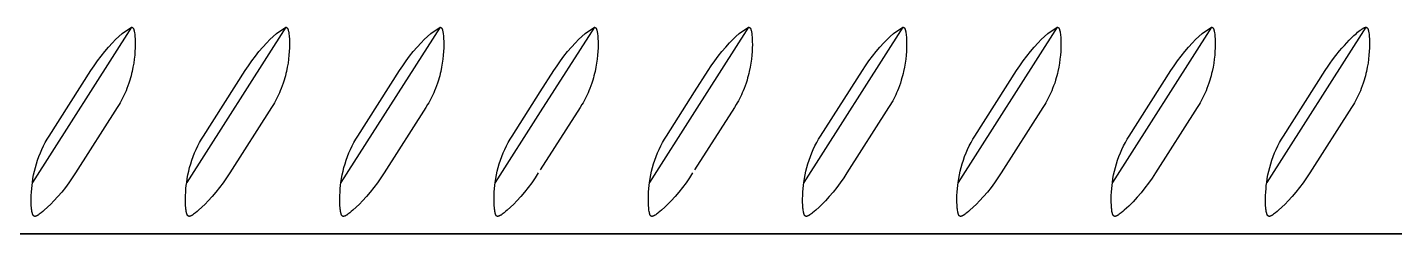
# Model space of a CAD drawing. Header units: millimetres. Extents: x -8 to 1608, y -703 to 404.
# Drawn here: x 199.6 to 297.1, y 185 to 199.8 of the extents above; entities that cross this region are included whole.
import ezdxf

# ---------------------------------------------------------------- set-up
doc = ezdxf.new("R2010")
doc.units = ezdxf.units.MM
doc.layers.add('Blocks', color=7, linetype='Continuous')
doc.layers.add('Blocks$Inner', color=7, linetype='Continuous', lineweight=25, true_color=0x007f00)
doc.layers.add('Blocks$Outline', color=7, linetype='Continuous', lineweight=35, true_color=0xff3f3f)

# ---------------------------------------------------------------- blocks, each defined once
blk = doc.blocks.new('Rebar Coffee Table Front')
at = {"layer": 'Blocks$Inner'}
for points in [[(207.034, 199.774), (199.969, 188.682), (200.009, 188.953), (200.058, 189.222), (200.116, 189.489), (200.182, 189.755), (200.258, 190.018), (200.342, 190.278), (200.435, 190.535), (200.536, 190.789), (200.646, 191.04), (200.764, 191.287), (200.89, 191.529), (201.025, 191.768), (201.167, 192.001), (204.142, 196.672), (204.372, 197.024), (204.612, 197.368), (204.864, 197.705), (205.125, 198.034), (205.396, 198.355), (205.678, 198.668), (205.9, 198.899), (206.13, 199.123), (206.368, 199.34), (207.034, 199.774), (207.038, 199.774), (207.042, 199.774), (207.046, 199.774), (207.05, 199.774), (207.054, 199.773), (207.058, 199.773), (207.061, 199.772), (207.065, 199.772), (207.069, 199.771), (207.072, 199.77), (207.076, 199.769), (207.08, 199.768), (207.083, 199.767), (207.087, 199.765), (207.09, 199.764), (207.093, 199.762), (207.095, 199.762), (207.097, 199.761), (207.1, 199.759), (207.104, 199.757), (207.107, 199.755), (207.11, 199.753), (207.113, 199.75), (207.116, 199.748), (207.119, 199.746), (207.122, 199.743), (207.125, 199.74), (207.128, 199.738), (207.131, 199.735), (207.133, 199.732), (207.136, 199.729), (207.138, 199.726), (207.141, 199.723), (207.144, 199.719), (207.147, 199.715), (207.15, 199.711), (207.153, 199.707), (207.156, 199.703), (207.158, 199.699), (207.161, 199.695), (207.163, 199.69), (207.168, 199.682), (207.173, 199.673), (207.177, 199.664), (207.181, 199.654), (207.186, 199.642), (207.191, 199.629), (207.196, 199.616), (207.2, 199.603), (207.208, 199.577), (207.215, 199.55), (207.226, 199.507), (207.235, 199.462), (207.243, 199.417), (207.25, 199.371), (207.263, 199.278), (207.273, 199.183), (207.282, 199.08), (207.289, 198.975), (207.297, 198.757), (207.299, 198.53), (207.294, 198.294), (207.282, 198.04), (207.262, 197.774), (207.232, 197.492), (207.193, 197.212), (207.142, 196.913), (207.081, 196.616), (207.045, 196.461), (207.006, 196.307), (206.964, 196.154), (206.919, 196.001), (206.852, 195.788), (206.778, 195.577), (206.707, 195.387), (206.646, 195.237), (206.583, 195.088), (206.516, 194.941), (206.446, 194.795), (206.376, 194.655), (206.303, 194.517), (206.227, 194.38), (206.148, 194.245), (206.015, 194.029), (203.04, 189.358), (202.81, 189.006), (202.57, 188.662), (202.318, 188.325), (202.057, 187.996), (201.786, 187.675), (201.504, 187.362), (201.282, 187.131), (201.052, 186.907), (200.814, 186.69), (200.706, 186.597), (200.595, 186.507), (200.528, 186.456), (200.46, 186.406), (200.406, 186.369), (200.379, 186.351), (200.351, 186.334), (200.328, 186.321), (200.305, 186.308), (200.281, 186.296), (200.269, 186.29), (200.257, 186.285), (200.248, 186.281), (200.239, 186.277), (200.23, 186.273), (200.22, 186.27), (200.211, 186.267), (200.202, 186.264), (200.192, 186.262), (200.187, 186.261), (200.182, 186.26), (200.175, 186.258), (200.168, 186.257), (200.164, 186.257), (200.16, 186.256), (200.156, 186.256), (200.153, 186.256), (200.149, 186.256), (200.145, 186.256), (200.141, 186.256), (200.138, 186.256), (200.134, 186.256), (200.13, 186.256), (200.126, 186.257), (200.123, 186.257), (200.119, 186.258), (200.116, 186.258), (200.113, 186.259), (200.11, 186.26), (200.107, 186.261), (200.103, 186.262), (200.1, 186.263), (200.097, 186.264), (200.094, 186.265), (200.091, 186.267), (200.088, 186.268), (200.085, 186.269), (200.082, 186.271), (200.079, 186.273), (200.076, 186.274), (200.074, 186.276), (200.071, 186.278), (200.068, 186.28), (200.065, 186.283), (200.062, 186.285), (200.059, 186.287), (200.056, 186.29), (200.054, 186.293), (200.051, 186.295), (200.048, 186.298), (200.046, 186.301), (200.044, 186.304), (200.041, 186.306), (200.039, 186.309), (200.037, 186.312), (200.032, 186.318), (200.029, 186.322), (200.027, 186.326), (200.024, 186.33), (200.022, 186.334), (200.017, 186.342), (200.013, 186.351), (200.009, 186.359), (200.005, 186.367), (200.001, 186.376), (199.997, 186.385), (199.993, 186.396), (199.988, 186.408), (199.984, 186.42), (199.98, 186.432), (199.973, 186.456), (199.967, 186.48), (199.96, 186.507), (199.954, 186.535), (199.939, 186.612), (199.927, 186.69), (199.917, 186.769), (199.909, 186.847), (199.893, 187.055), (199.885, 187.273), (199.883, 187.5), (199.888, 187.736), (199.9, 187.996), (199.92, 188.255), (199.942, 188.469), (199.969, 188.682)], [(218.034, 199.774), (218.038, 199.774), (218.042, 199.774), (218.046, 199.774), (218.05, 199.774), (218.054, 199.773), (218.058, 199.773), (218.061, 199.772), (218.065, 199.772), (218.069, 199.771), (218.072, 199.77), (218.076, 199.769), (218.08, 199.768), (218.083, 199.767), (218.087, 199.765), (218.09, 199.764), (218.093, 199.762), (218.095, 199.762), (218.097, 199.761), (218.1, 199.759), (218.104, 199.757), (218.107, 199.755), (218.11, 199.753), (218.113, 199.75), (218.116, 199.748), (218.119, 199.746), (218.122, 199.743), (218.125, 199.74), (218.128, 199.738), (218.131, 199.735), (218.133, 199.732), (218.136, 199.729), (218.138, 199.726), (218.141, 199.723), (218.144, 199.719), (218.147, 199.715), (218.15, 199.711), (218.153, 199.707), (218.156, 199.703), (218.158, 199.699), (218.161, 199.695), (218.163, 199.69), (218.168, 199.682), (218.173, 199.673), (218.177, 199.664), (218.181, 199.654), (218.186, 199.642), (218.191, 199.629), (218.196, 199.616), (218.2, 199.603), (218.208, 199.577), (218.215, 199.55), (218.226, 199.507), (218.235, 199.462), (218.243, 199.417), (218.25, 199.371), (218.263, 199.278), (218.273, 199.183), (218.282, 199.08), (218.289, 198.975), (218.297, 198.757), (218.299, 198.53), (218.294, 198.294), (218.282, 198.04), (218.262, 197.774), (218.232, 197.492), (218.193, 197.212), (218.142, 196.913), (218.081, 196.616), (218.045, 196.461), (218.006, 196.307), (217.964, 196.154), (217.919, 196.001), (217.852, 195.788), (217.778, 195.577), (217.707, 195.387), (217.646, 195.237), (217.583, 195.088), (217.516, 194.941), (217.446, 194.795), (217.376, 194.655), (217.303, 194.517), (217.227, 194.38), (217.148, 194.245), (217.015, 194.029), (214.04, 189.358), (213.81, 189.006), (213.57, 188.662), (213.318, 188.325), (213.057, 187.996), (212.786, 187.675), (212.504, 187.362), (212.282, 187.131), (212.052, 186.907), (211.814, 186.69), (211.706, 186.597), (211.595, 186.507), (211.528, 186.456), (211.46, 186.406), (211.406, 186.369), (211.379, 186.351), (211.351, 186.334), (211.328, 186.321), (211.305, 186.308), (211.281, 186.296), (211.269, 186.29), (211.257, 186.285), (211.248, 186.281), (211.239, 186.277), (211.23, 186.273), (211.22, 186.27), (211.211, 186.267), (211.202, 186.264), (211.192, 186.262), (211.187, 186.261), (211.182, 186.26), (211.175, 186.258), (211.168, 186.257), (211.164, 186.257), (211.16, 186.256), (211.156, 186.256), (211.153, 186.256), (211.149, 186.256), (211.145, 186.256), (211.141, 186.256), (211.138, 186.256), (211.134, 186.256), (211.13, 186.256), (211.126, 186.257), (211.123, 186.257), (211.119, 186.258), (211.116, 186.258), (211.113, 186.259), (211.11, 186.26), (211.107, 186.261), (211.103, 186.262), (211.1, 186.263), (211.097, 186.264), (211.094, 186.265), (211.091, 186.267), (211.088, 186.268), (211.085, 186.269), (211.082, 186.271), (211.079, 186.273), (211.076, 186.274), (211.074, 186.276), (211.071, 186.278), (211.068, 186.28), (211.065, 186.283), (211.062, 186.285), (211.059, 186.287), (211.056, 186.29), (211.054, 186.293), (211.051, 186.295), (211.048, 186.298), (211.046, 186.301), (211.044, 186.304), (211.041, 186.306), (211.039, 186.309), (211.037, 186.312), (211.032, 186.318), (211.029, 186.322), (211.027, 186.326), (211.024, 186.33), (211.022, 186.334), (211.017, 186.342), (211.013, 186.351), (211.009, 186.359), (211.005, 186.367), (211.001, 186.376), (210.997, 186.385), (210.993, 186.396), (210.988, 186.408), (210.984, 186.42), (210.98, 186.432), (210.973, 186.456), (210.967, 186.48), (210.96, 186.507), (210.954, 186.535), (210.939, 186.612), (210.927, 186.69), (210.917, 186.769), (210.909, 186.847), (210.893, 187.055), (210.885, 187.273), (210.883, 187.5), (210.888, 187.736), (210.9, 187.996), (210.92, 188.255), (210.942, 188.469), (210.969, 188.682)], [(229.034, 199.774), (221.969, 188.682), (222.009, 188.953), (222.058, 189.222), (222.116, 189.489), (222.182, 189.755), (222.258, 190.018), (222.342, 190.278), (222.435, 190.535), (222.536, 190.789), (222.646, 191.04), (222.764, 191.287), (222.89, 191.529), (223.025, 191.768), (223.167, 192.001), (226.142, 196.672), (226.372, 197.024), (226.612, 197.368), (226.864, 197.705), (227.125, 198.034), (227.396, 198.355), (227.678, 198.668), (227.9, 198.899), (228.13, 199.123), (228.368, 199.34), (229.034, 199.774), (229.038, 199.774), (229.042, 199.774), (229.046, 199.774), (229.05, 199.774), (229.054, 199.773), (229.058, 199.773), (229.061, 199.772), (229.065, 199.772), (229.069, 199.771), (229.072, 199.77), (229.076, 199.769), (229.08, 199.768), (229.083, 199.767), (229.087, 199.765), (229.09, 199.764), (229.093, 199.762), (229.095, 199.762), (229.097, 199.761), (229.1, 199.759), (229.104, 199.757), (229.107, 199.755), (229.11, 199.753), (229.113, 199.75), (229.116, 199.748), (229.119, 199.746), (229.122, 199.743), (229.125, 199.74), (229.128, 199.738), (229.131, 199.735), (229.133, 199.732), (229.136, 199.729), (229.138, 199.726), (229.141, 199.723), (229.144, 199.719), (229.147, 199.715), (229.15, 199.711), (229.153, 199.707), (229.156, 199.703), (229.158, 199.699), (229.161, 199.695), (229.163, 199.69), (229.168, 199.682), (229.173, 199.673), (229.177, 199.664), (229.181, 199.654), (229.186, 199.642), (229.191, 199.629), (229.196, 199.616), (229.2, 199.603), (229.208, 199.577), (229.215, 199.55), (229.226, 199.507), (229.235, 199.462), (229.243, 199.417), (229.25, 199.371), (229.263, 199.278), (229.273, 199.183), (229.282, 199.08), (229.289, 198.975), (229.297, 198.757), (229.299, 198.53), (229.294, 198.294), (229.282, 198.04), (229.262, 197.774), (229.232, 197.492), (229.193, 197.212), (229.142, 196.913), (229.081, 196.616), (229.045, 196.461), (229.006, 196.307), (228.964, 196.154), (228.919, 196.001), (228.852, 195.788), (228.778, 195.577), (228.707, 195.387), (228.646, 195.237), (228.583, 195.088), (228.516, 194.941), (228.446, 194.795), (228.376, 194.655), (228.303, 194.517), (228.227, 194.38), (228.148, 194.245), (228.015, 194.029), (225.04, 189.358), (224.81, 189.006), (224.57, 188.662), (224.318, 188.325), (224.057, 187.996), (223.786, 187.675), (223.504, 187.362), (223.282, 187.131), (223.052, 186.907), (222.814, 186.69), (222.706, 186.597), (222.595, 186.507), (222.528, 186.456), (222.46, 186.406), (222.406, 186.369), (222.379, 186.351), (222.351, 186.334), (222.328, 186.321), (222.305, 186.308), (222.281, 186.296), (222.269, 186.29), (222.257, 186.285), (222.248, 186.281), (222.239, 186.277), (222.23, 186.273), (222.22, 186.27), (222.211, 186.267), (222.202, 186.264), (222.192, 186.262), (222.187, 186.261), (222.182, 186.26), (222.175, 186.258), (222.168, 186.257), (222.164, 186.257), (222.16, 186.256), (222.156, 186.256), (222.153, 186.256), (222.149, 186.256), (222.145, 186.256), (222.141, 186.256), (222.138, 186.256), (222.134, 186.256), (222.13, 186.256), (222.126, 186.257), (222.123, 186.257), (222.119, 186.258), (222.116, 186.258), (222.113, 186.259), (222.11, 186.26), (222.107, 186.261), (222.103, 186.262), (222.1, 186.263), (222.097, 186.264), (222.094, 186.265), (222.091, 186.267), (222.088, 186.268), (222.085, 186.269), (222.082, 186.271), (222.079, 186.273), (222.076, 186.274), (222.074, 186.276), (222.071, 186.278), (222.068, 186.28), (222.065, 186.283), (222.062, 186.285), (222.059, 186.287), (222.056, 186.29), (222.054, 186.293), (222.051, 186.295), (222.048, 186.298), (222.046, 186.301), (222.044, 186.304), (222.041, 186.306), (222.039, 186.309), (222.037, 186.312), (222.032, 186.318), (222.029, 186.322), (222.027, 186.326), (222.024, 186.33), (222.022, 186.334), (222.017, 186.342), (222.013, 186.351), (222.009, 186.359), (222.005, 186.367), (222.001, 186.376), (221.997, 186.385), (221.993, 186.396), (221.988, 186.408), (221.984, 186.42), (221.98, 186.432), (221.973, 186.456), (221.967, 186.48), (221.96, 186.507), (221.954, 186.535), (221.939, 186.612), (221.927, 186.69), (221.917, 186.769), (221.909, 186.847), (221.893, 187.055), (221.885, 187.273), (221.883, 187.5), (221.888, 187.736), (221.9, 187.996), (221.92, 188.255), (221.942, 188.469), (221.969, 188.682)], [(240.034, 199.774), (240.038, 199.774), (240.042, 199.774), (240.046, 199.774), (240.05, 199.774), (240.054, 199.773), (240.058, 199.773), (240.061, 199.772), (240.065, 199.772), (240.069, 199.771), (240.072, 199.77), (240.076, 199.769), (240.08, 199.768), (240.083, 199.767), (240.087, 199.765), (240.09, 199.764), (240.093, 199.762), (240.095, 199.762), (240.097, 199.761), (240.1, 199.759), (240.104, 199.757), (240.107, 199.755), (240.11, 199.753), (240.113, 199.75), (240.116, 199.748), (240.119, 199.746), (240.122, 199.743), (240.125, 199.74), (240.128, 199.738), (240.131, 199.735), (240.133, 199.732), (240.136, 199.729), (240.138, 199.726), (240.141, 199.723), (240.144, 199.719), (240.147, 199.715), (240.15, 199.711), (240.153, 199.707), (240.156, 199.703), (240.158, 199.699), (240.161, 199.695), (240.163, 199.69), (240.168, 199.682), (240.173, 199.673), (240.177, 199.664), (240.181, 199.654), (240.186, 199.642), (240.191, 199.629), (240.196, 199.616), (240.2, 199.603), (240.208, 199.577), (240.215, 199.55), (240.226, 199.507), (240.235, 199.462), (240.243, 199.417), (240.25, 199.371), (240.263, 199.278), (240.273, 199.183), (240.282, 199.08), (240.289, 198.975), (240.297, 198.757), (240.299, 198.53), (240.294, 198.294), (240.282, 198.04), (240.262, 197.774), (240.232, 197.492), (240.193, 197.212), (240.142, 196.913), (240.081, 196.616), (240.045, 196.461), (240.006, 196.307), (239.964, 196.154), (239.919, 196.001), (239.852, 195.788), (239.778, 195.577), (239.707, 195.387), (239.646, 195.237), (239.583, 195.088), (239.516, 194.941), (239.446, 194.795), (239.376, 194.655), (239.303, 194.517), (239.227, 194.38), (239.148, 194.245), (239.015, 194.029), (236.181, 189.58)], [(251.034, 199.774), (247.181, 193.725), (243.969, 188.682), (244.009, 188.953), (244.058, 189.222), (244.116, 189.489), (244.182, 189.755), (244.258, 190.018), (244.342, 190.278), (244.435, 190.535), (244.536, 190.789), (244.646, 191.04), (244.764, 191.287), (244.89, 191.529), (245.025, 191.768), (245.167, 192.001), (247.181, 195.163), (248.142, 196.672), (248.372, 197.024), (248.612, 197.368), (248.864, 197.705), (249.125, 198.034), (249.396, 198.355), (249.678, 198.668), (249.9, 198.899), (250.13, 199.123), (250.368, 199.34), (251.034, 199.774), (251.038, 199.774), (251.042, 199.774), (251.046, 199.774), (251.05, 199.774), (251.054, 199.773), (251.058, 199.773), (251.061, 199.772), (251.065, 199.772), (251.069, 199.771), (251.072, 199.77), (251.076, 199.769), (251.08, 199.768), (251.083, 199.767), (251.087, 199.765), (251.09, 199.764), (251.093, 199.762), (251.095, 199.762), (251.097, 199.761), (251.1, 199.759), (251.104, 199.757), (251.107, 199.755), (251.11, 199.753), (251.113, 199.75), (251.116, 199.748), (251.119, 199.746), (251.122, 199.743), (251.125, 199.74), (251.128, 199.738), (251.131, 199.735), (251.133, 199.732), (251.136, 199.729), (251.138, 199.726), (251.141, 199.723), (251.144, 199.719), (251.147, 199.715), (251.15, 199.711), (251.153, 199.707), (251.156, 199.703), (251.158, 199.699), (251.161, 199.695), (251.163, 199.69), (251.168, 199.682), (251.173, 199.673), (251.177, 199.664), (251.181, 199.654), (251.186, 199.642), (251.191, 199.629), (251.196, 199.616), (251.2, 199.603), (251.208, 199.577), (251.215, 199.55), (251.226, 199.507), (251.235, 199.462), (251.243, 199.417), (251.25, 199.371), (251.263, 199.278), (251.273, 199.183), (251.282, 199.08), (251.289, 198.975), (251.297, 198.757), (251.299, 198.53), (251.294, 198.294), (251.282, 198.04), (251.262, 197.774), (251.232, 197.492), (251.193, 197.212), (251.142, 196.913), (251.081, 196.616), (251.045, 196.461), (251.006, 196.307), (250.964, 196.154), (250.919, 196.001), (250.852, 195.788), (250.778, 195.577), (250.707, 195.387), (250.646, 195.237), (250.583, 195.088), (250.516, 194.941), (250.446, 194.795), (250.376, 194.655), (250.303, 194.517), (250.227, 194.38), (250.148, 194.245), (250.015, 194.029), (247.181, 189.58)], [(262.034, 199.774), (262.038, 199.774), (262.042, 199.774), (262.046, 199.774), (262.05, 199.774), (262.054, 199.773), (262.058, 199.773), (262.061, 199.772), (262.065, 199.772), (262.069, 199.771), (262.072, 199.77), (262.076, 199.769), (262.08, 199.768), (262.083, 199.767), (262.087, 199.765), (262.09, 199.764), (262.093, 199.762), (262.095, 199.762), (262.097, 199.761), (262.1, 199.759), (262.104, 199.757), (262.107, 199.755), (262.11, 199.753), (262.113, 199.75), (262.116, 199.748), (262.119, 199.746), (262.122, 199.743), (262.125, 199.74), (262.128, 199.738), (262.131, 199.735), (262.133, 199.732), (262.136, 199.729), (262.138, 199.726), (262.141, 199.723), (262.144, 199.719), (262.147, 199.715), (262.15, 199.711), (262.153, 199.707), (262.156, 199.703), (262.158, 199.699), (262.161, 199.695), (262.163, 199.69), (262.168, 199.682), (262.173, 199.673), (262.177, 199.664), (262.181, 199.654), (262.186, 199.642), (262.191, 199.629), (262.196, 199.616), (262.2, 199.603), (262.208, 199.577), (262.215, 199.55), (262.226, 199.507), (262.235, 199.462), (262.243, 199.417), (262.25, 199.371), (262.263, 199.278), (262.273, 199.183), (262.282, 199.08), (262.289, 198.975), (262.297, 198.757), (262.299, 198.53), (262.294, 198.294), (262.282, 198.04), (262.262, 197.774), (262.232, 197.492), (262.193, 197.212), (262.142, 196.913), (262.081, 196.616), (262.045, 196.461), (262.006, 196.307), (261.964, 196.154), (261.919, 196.001), (261.852, 195.788), (261.778, 195.577), (261.707, 195.387), (261.646, 195.237), (261.583, 195.088), (261.516, 194.941), (261.446, 194.795), (261.376, 194.655), (261.303, 194.517), (261.227, 194.38), (261.148, 194.245), (261.015, 194.029), (258.04, 189.358), (257.81, 189.006), (257.57, 188.662), (257.318, 188.325), (257.057, 187.996), (256.786, 187.675), (256.504, 187.362), (256.282, 187.131), (256.052, 186.907), (255.814, 186.69), (255.706, 186.597), (255.595, 186.507), (255.528, 186.456), (255.46, 186.406), (255.406, 186.369), (255.379, 186.351), (255.351, 186.334), (255.328, 186.321), (255.305, 186.308), (255.281, 186.296), (255.269, 186.29), (255.257, 186.285), (255.248, 186.281), (255.239, 186.277), (255.23, 186.273), (255.22, 186.27), (255.211, 186.267), (255.202, 186.264), (255.192, 186.262), (255.187, 186.261), (255.182, 186.26), (255.175, 186.258), (255.168, 186.257), (255.164, 186.257), (255.16, 186.256), (255.156, 186.256), (255.153, 186.256), (255.149, 186.256), (255.145, 186.256), (255.141, 186.256), (255.138, 186.256), (255.134, 186.256), (255.13, 186.256), (255.126, 186.257), (255.123, 186.257), (255.119, 186.258), (255.116, 186.258), (255.113, 186.259), (255.11, 186.26), (255.107, 186.261), (255.103, 186.262), (255.1, 186.263), (255.097, 186.264), (255.094, 186.265), (255.091, 186.267), (255.088, 186.268), (255.085, 186.269), (255.082, 186.271), (255.079, 186.273), (255.076, 186.274), (255.074, 186.276), (255.071, 186.278), (255.068, 186.28), (255.065, 186.283), (255.062, 186.285), (255.059, 186.287), (255.056, 186.29), (255.054, 186.293), (255.051, 186.295), (255.048, 186.298), (255.046, 186.301), (255.044, 186.304), (255.041, 186.306), (255.039, 186.309), (255.037, 186.312), (255.032, 186.318), (255.029, 186.322), (255.027, 186.326), (255.024, 186.33), (255.022, 186.334), (255.017, 186.342), (255.013, 186.351), (255.009, 186.359), (255.005, 186.367), (255.001, 186.376), (254.997, 186.385), (254.993, 186.396), (254.988, 186.408), (254.984, 186.42), (254.98, 186.432), (254.973, 186.456), (254.967, 186.48), (254.96, 186.507), (254.954, 186.535), (254.939, 186.612), (254.927, 186.69), (254.917, 186.769), (254.909, 186.847), (254.893, 187.055), (254.885, 187.273), (254.883, 187.5), (254.888, 187.736), (254.9, 187.996), (254.92, 188.255), (254.942, 188.469), (254.969, 188.682)], [(273.034, 199.774), (273.038, 199.774), (273.042, 199.774), (273.046, 199.774), (273.05, 199.774), (273.054, 199.773), (273.058, 199.773), (273.061, 199.772), (273.065, 199.772), (273.069, 199.771), (273.072, 199.77), (273.076, 199.769), (273.08, 199.768), (273.083, 199.767), (273.087, 199.765), (273.09, 199.764), (273.093, 199.762), (273.095, 199.762), (273.097, 199.761), (273.1, 199.759), (273.104, 199.757), (273.107, 199.755), (273.11, 199.753), (273.113, 199.75), (273.116, 199.748), (273.119, 199.746), (273.122, 199.743), (273.125, 199.74), (273.128, 199.738), (273.131, 199.735), (273.133, 199.732), (273.136, 199.729), (273.138, 199.726), (273.141, 199.723), (273.144, 199.719), (273.147, 199.715), (273.15, 199.711), (273.153, 199.707), (273.156, 199.703), (273.158, 199.699), (273.161, 199.695), (273.163, 199.69), (273.168, 199.682), (273.173, 199.673), (273.177, 199.664), (273.181, 199.654), (273.186, 199.642), (273.191, 199.629), (273.196, 199.616), (273.2, 199.603), (273.208, 199.577), (273.215, 199.55), (273.226, 199.507), (273.235, 199.462), (273.243, 199.417), (273.25, 199.371), (273.263, 199.278), (273.273, 199.183), (273.282, 199.08), (273.289, 198.975), (273.297, 198.757), (273.299, 198.53), (273.294, 198.294), (273.282, 198.04), (273.262, 197.774), (273.232, 197.492), (273.193, 197.212), (273.142, 196.913), (273.081, 196.616), (273.045, 196.461), (273.006, 196.307), (272.964, 196.154), (272.919, 196.001), (272.852, 195.788), (272.778, 195.577), (272.707, 195.387), (272.646, 195.237), (272.583, 195.088), (272.516, 194.941), (272.446, 194.795), (272.376, 194.655), (272.303, 194.517), (272.227, 194.38), (272.148, 194.245), (272.015, 194.029), (269.04, 189.358), (268.81, 189.006), (268.57, 188.662), (268.318, 188.325), (268.057, 187.996), (267.786, 187.675), (267.504, 187.362), (267.282, 187.131), (267.052, 186.907), (266.814, 186.69), (266.706, 186.597), (266.595, 186.507), (266.528, 186.456), (266.46, 186.406), (266.406, 186.369), (266.379, 186.351), (266.351, 186.334), (266.328, 186.321), (266.305, 186.308), (266.281, 186.296), (266.269, 186.29), (266.257, 186.285), (266.248, 186.281), (266.239, 186.277), (266.23, 186.273), (266.22, 186.27), (266.211, 186.267), (266.202, 186.264), (266.192, 186.262), (266.187, 186.261), (266.182, 186.26), (266.175, 186.258), (266.168, 186.257), (266.164, 186.257), (266.16, 186.256), (266.156, 186.256), (266.153, 186.256), (266.149, 186.256), (266.145, 186.256), (266.141, 186.256), (266.138, 186.256), (266.134, 186.256), (266.13, 186.256), (266.126, 186.257), (266.123, 186.257), (266.119, 186.258), (266.116, 186.258), (266.113, 186.259), (266.11, 186.26), (266.107, 186.261), (266.103, 186.262), (266.1, 186.263), (266.097, 186.264), (266.094, 186.265), (266.091, 186.267), (266.088, 186.268), (266.085, 186.269), (266.082, 186.271), (266.079, 186.273), (266.076, 186.274), (266.074, 186.276), (266.071, 186.278), (266.068, 186.28), (266.065, 186.283), (266.062, 186.285), (266.059, 186.287), (266.056, 186.29), (266.054, 186.293), (266.051, 186.295), (266.048, 186.298), (266.046, 186.301), (266.044, 186.304), (266.041, 186.306), (266.039, 186.309), (266.037, 186.312), (266.032, 186.318), (266.029, 186.322), (266.027, 186.326), (266.024, 186.33), (266.022, 186.334), (266.017, 186.342), (266.013, 186.351), (266.009, 186.359), (266.005, 186.367), (266.001, 186.376), (265.997, 186.385), (265.993, 186.396), (265.988, 186.408), (265.984, 186.42), (265.98, 186.432), (265.973, 186.456), (265.967, 186.48), (265.96, 186.507), (265.954, 186.535), (265.939, 186.612), (265.927, 186.69), (265.917, 186.769), (265.909, 186.847), (265.893, 187.055), (265.885, 187.273), (265.883, 187.5), (265.888, 187.736), (265.9, 187.996), (265.92, 188.255), (265.942, 188.469), (265.969, 188.682)], [(284.034, 199.774), (276.969, 188.682), (277.009, 188.953), (277.058, 189.222), (277.116, 189.489), (277.182, 189.755), (277.258, 190.018), (277.342, 190.278), (277.435, 190.535), (277.536, 190.789), (277.646, 191.04), (277.764, 191.287), (277.89, 191.529), (278.025, 191.768), (278.167, 192.001), (281.142, 196.672), (281.372, 197.024), (281.612, 197.368), (281.864, 197.705), (282.125, 198.034), (282.396, 198.355), (282.678, 198.668), (282.9, 198.899), (283.13, 199.123), (283.368, 199.34), (284.034, 199.774), (284.038, 199.774), (284.042, 199.774), (284.046, 199.774), (284.05, 199.774), (284.054, 199.773), (284.058, 199.773), (284.061, 199.772), (284.065, 199.772), (284.069, 199.771), (284.072, 199.77), (284.076, 199.769), (284.08, 199.768), (284.083, 199.767), (284.087, 199.765), (284.09, 199.764), (284.093, 199.762), (284.095, 199.762), (284.097, 199.761), (284.1, 199.759), (284.104, 199.757), (284.107, 199.755), (284.11, 199.753), (284.113, 199.75), (284.116, 199.748), (284.119, 199.746), (284.122, 199.743), (284.125, 199.74), (284.128, 199.738), (284.131, 199.735), (284.133, 199.732), (284.136, 199.729), (284.138, 199.726), (284.141, 199.723), (284.144, 199.719), (284.147, 199.715), (284.15, 199.711), (284.153, 199.707), (284.156, 199.703), (284.158, 199.699), (284.161, 199.695), (284.163, 199.69), (284.168, 199.682), (284.173, 199.673), (284.177, 199.664), (284.181, 199.654), (284.186, 199.642), (284.191, 199.629), (284.196, 199.616), (284.2, 199.603), (284.208, 199.577), (284.215, 199.55), (284.226, 199.507), (284.235, 199.462), (284.243, 199.417), (284.25, 199.371), (284.263, 199.278), (284.273, 199.183), (284.282, 199.08), (284.289, 198.975), (284.297, 198.757), (284.299, 198.53), (284.294, 198.294), (284.282, 198.04), (284.262, 197.774), (284.232, 197.492), (284.193, 197.212), (284.142, 196.913), (284.081, 196.616), (284.045, 196.461), (284.006, 196.307), (283.964, 196.154), (283.919, 196.001), (283.852, 195.788), (283.778, 195.577), (283.707, 195.387), (283.646, 195.237), (283.583, 195.088), (283.516, 194.941), (283.446, 194.795), (283.376, 194.655), (283.303, 194.517), (283.227, 194.38), (283.148, 194.245), (283.015, 194.029), (280.04, 189.358), (279.803, 188.992), (279.553, 188.635), (279.292, 188.287), (279.019, 187.948), (278.734, 187.618), (278.438, 187.298), (278.131, 186.989), (277.814, 186.69), (277.706, 186.597), (277.595, 186.507), (277.528, 186.456), (277.46, 186.406), (277.406, 186.369), (277.379, 186.351), (277.351, 186.334), (277.328, 186.321), (277.305, 186.308), (277.281, 186.296), (277.269, 186.29), (277.257, 186.285), (277.248, 186.281), (277.239, 186.277), (277.23, 186.273), (277.22, 186.27), (277.211, 186.267), (277.202, 186.264), (277.192, 186.262), (277.187, 186.261), (277.182, 186.26), (277.175, 186.258), (277.168, 186.257), (277.164, 186.257), (277.16, 186.256), (277.156, 186.256), (277.153, 186.256), (277.149, 186.256), (277.145, 186.256), (277.141, 186.256), (277.138, 186.256), (277.134, 186.256), (277.13, 186.256), (277.126, 186.257), (277.123, 186.257), (277.119, 186.258), (277.116, 186.258), (277.113, 186.259), (277.11, 186.26), (277.107, 186.261), (277.103, 186.262), (277.1, 186.263), (277.097, 186.264), (277.094, 186.265), (277.091, 186.267), (277.088, 186.268), (277.085, 186.269), (277.082, 186.271), (277.079, 186.273), (277.076, 186.274), (277.074, 186.276), (277.071, 186.278), (277.068, 186.28), (277.065, 186.283), (277.062, 186.285), (277.059, 186.287), (277.056, 186.29), (277.054, 186.293), (277.051, 186.295), (277.048, 186.298), (277.046, 186.301), (277.044, 186.304), (277.041, 186.306), (277.039, 186.309), (277.037, 186.312), (277.032, 186.318), (277.029, 186.322), (277.027, 186.326), (277.024, 186.33), (277.022, 186.334), (277.017, 186.342), (277.013, 186.351), (277.009, 186.359), (277.005, 186.367), (277.001, 186.376), (276.997, 186.385), (276.993, 186.396), (276.988, 186.408), (276.984, 186.42), (276.98, 186.432), (276.973, 186.456), (276.967, 186.48), (276.96, 186.507), (276.954, 186.535), (276.939, 186.612), (276.927, 186.69), (276.917, 186.769), (276.909, 186.847), (276.893, 187.055), (276.885, 187.273), (276.883, 187.5), (276.888, 187.736), (276.9, 187.996), (276.92, 188.255), (276.942, 188.469), (276.969, 188.682)], [(295.034, 199.774), (295.038, 199.774), (295.042, 199.774), (295.046, 199.774), (295.05, 199.774), (295.054, 199.773), (295.058, 199.773), (295.061, 199.772), (295.065, 199.772), (295.069, 199.771), (295.072, 199.77), (295.076, 199.769), (295.08, 199.768), (295.083, 199.767), (295.087, 199.765), (295.09, 199.764), (295.093, 199.762), (295.095, 199.762), (295.097, 199.761), (295.1, 199.759), (295.104, 199.757), (295.107, 199.755), (295.11, 199.753), (295.113, 199.75), (295.116, 199.748), (295.119, 199.746), (295.122, 199.743), (295.125, 199.74), (295.128, 199.738), (295.131, 199.735), (295.133, 199.732), (295.136, 199.729), (295.138, 199.726), (295.141, 199.723), (295.144, 199.719), (295.147, 199.715), (295.15, 199.711), (295.153, 199.707), (295.156, 199.703), (295.158, 199.699), (295.161, 199.695), (295.163, 199.69), (295.168, 199.682), (295.173, 199.673), (295.177, 199.664), (295.181, 199.654), (295.186, 199.642), (295.191, 199.629), (295.196, 199.616), (295.2, 199.603), (295.208, 199.577), (295.215, 199.55), (295.226, 199.507), (295.235, 199.462), (295.243, 199.417), (295.25, 199.371), (295.263, 199.278), (295.273, 199.183), (295.282, 199.08), (295.289, 198.975), (295.297, 198.757), (295.299, 198.53), (295.294, 198.294), (295.282, 198.04), (295.262, 197.774), (295.232, 197.492), (295.193, 197.212), (295.142, 196.913), (295.081, 196.616), (295.045, 196.461), (295.006, 196.307), (294.964, 196.154), (294.919, 196.001), (294.852, 195.788), (294.778, 195.577), (294.707, 195.387), (294.646, 195.237), (294.583, 195.088), (294.516, 194.941), (294.446, 194.795), (294.376, 194.655), (294.303, 194.517), (294.227, 194.38), (294.148, 194.245), (294.015, 194.029), (291.04, 189.358), (290.81, 189.006), (290.57, 188.662), (290.318, 188.325), (290.057, 187.996), (289.786, 187.675), (289.504, 187.362), (289.282, 187.131), (289.052, 186.907), (288.814, 186.69), (288.706, 186.597), (288.595, 186.507), (288.528, 186.456), (288.46, 186.406), (288.406, 186.369), (288.379, 186.351), (288.351, 186.334), (288.328, 186.321), (288.305, 186.308), (288.281, 186.296), (288.269, 186.29), (288.257, 186.285), (288.248, 186.281), (288.239, 186.277), (288.23, 186.273), (288.22, 186.27), (288.211, 186.267), (288.202, 186.264), (288.192, 186.262), (288.187, 186.261), (288.182, 186.26), (288.175, 186.258), (288.168, 186.257), (288.164, 186.257), (288.16, 186.256), (288.156, 186.256), (288.153, 186.256), (288.149, 186.256), (288.145, 186.256), (288.141, 186.256), (288.138, 186.256), (288.134, 186.256), (288.13, 186.256), (288.126, 186.257), (288.123, 186.257), (288.119, 186.258), (288.116, 186.258), (288.113, 186.259), (288.11, 186.26), (288.107, 186.261), (288.103, 186.262), (288.1, 186.263), (288.097, 186.264), (288.094, 186.265), (288.091, 186.267), (288.088, 186.268), (288.085, 186.269), (288.082, 186.271), (288.079, 186.273), (288.076, 186.274), (288.074, 186.276), (288.071, 186.278), (288.068, 186.28), (288.065, 186.283), (288.062, 186.285), (288.059, 186.287), (288.056, 186.29), (288.054, 186.293), (288.051, 186.295), (288.048, 186.298), (288.046, 186.301), (288.044, 186.304), (288.041, 186.306), (288.039, 186.309), (288.037, 186.312), (288.032, 186.318), (288.029, 186.322), (288.027, 186.326), (288.024, 186.33), (288.022, 186.334), (288.017, 186.342), (288.013, 186.351), (288.009, 186.359), (288.005, 186.367), (288.001, 186.376), (287.997, 186.385), (287.993, 186.396), (287.988, 186.408), (287.984, 186.42), (287.98, 186.432), (287.973, 186.456), (287.967, 186.48), (287.96, 186.507), (287.954, 186.535), (287.939, 186.612), (287.927, 186.69), (287.917, 186.769), (287.909, 186.847), (287.893, 187.055), (287.885, 187.273), (287.883, 187.5), (287.888, 187.736), (287.9, 187.996), (287.92, 188.255), (287.942, 188.469), (287.969, 188.682)], [(236.04, 189.358), (235.81, 189.006), (235.57, 188.662), (235.318, 188.325), (235.057, 187.996), (234.786, 187.675), (234.504, 187.362), (234.282, 187.131), (234.052, 186.907), (233.814, 186.69), (233.706, 186.597), (233.595, 186.507), (233.528, 186.456), (233.46, 186.406), (233.406, 186.369), (233.379, 186.351), (233.351, 186.334), (233.328, 186.321), (233.305, 186.308), (233.281, 186.296), (233.269, 186.29), (233.257, 186.285), (233.248, 186.281), (233.239, 186.277), (233.23, 186.273), (233.22, 186.27), (233.211, 186.267), (233.202, 186.264), (233.192, 186.262), (233.187, 186.261), (233.182, 186.26), (233.175, 186.258), (233.168, 186.257), (233.164, 186.257), (233.16, 186.256), (233.156, 186.256), (233.153, 186.256), (233.149, 186.256), (233.145, 186.256), (233.141, 186.256), (233.138, 186.256), (233.134, 186.256), (233.13, 186.256), (233.126, 186.257), (233.123, 186.257), (233.119, 186.258), (233.116, 186.258), (233.113, 186.259), (233.11, 186.26), (233.107, 186.261), (233.103, 186.262), (233.1, 186.263), (233.097, 186.264), (233.094, 186.265), (233.091, 186.267), (233.088, 186.268), (233.085, 186.269), (233.082, 186.271), (233.079, 186.273), (233.076, 186.274), (233.074, 186.276), (233.071, 186.278), (233.068, 186.28), (233.065, 186.283), (233.062, 186.285), (233.059, 186.287), (233.056, 186.29), (233.054, 186.293), (233.051, 186.295), (233.048, 186.298), (233.046, 186.301), (233.044, 186.304), (233.041, 186.306), (233.039, 186.309), (233.037, 186.312), (233.032, 186.318), (233.029, 186.322), (233.027, 186.326), (233.024, 186.33), (233.022, 186.334), (233.017, 186.342), (233.013, 186.351), (233.009, 186.359), (233.005, 186.367), (233.001, 186.376), (232.997, 186.385), (232.993, 186.396), (232.988, 186.408), (232.984, 186.42), (232.98, 186.432), (232.973, 186.456), (232.967, 186.48), (232.96, 186.507), (232.954, 186.535), (232.939, 186.612), (232.927, 186.69), (232.917, 186.769), (232.909, 186.847), (232.893, 187.055), (232.885, 187.273), (232.883, 187.5), (232.888, 187.736), (232.9, 187.996), (232.92, 188.255), (232.942, 188.469), (232.969, 188.682)], [(247.04, 189.358), (246.81, 189.006), (246.57, 188.662), (246.318, 188.325), (246.057, 187.996), (245.786, 187.675), (245.504, 187.362), (245.282, 187.131), (245.052, 186.907), (244.814, 186.69), (244.706, 186.597), (244.595, 186.507), (244.528, 186.456), (244.46, 186.406), (244.406, 186.369), (244.379, 186.351), (244.351, 186.334), (244.328, 186.321), (244.305, 186.308), (244.281, 186.296), (244.269, 186.29), (244.257, 186.285), (244.248, 186.281), (244.239, 186.277), (244.23, 186.273), (244.22, 186.27), (244.211, 186.267), (244.202, 186.264), (244.192, 186.262), (244.187, 186.261), (244.182, 186.26), (244.175, 186.258), (244.168, 186.257), (244.164, 186.257), (244.16, 186.256), (244.156, 186.256), (244.153, 186.256), (244.149, 186.256), (244.145, 186.256), (244.141, 186.256), (244.138, 186.256), (244.134, 186.256), (244.13, 186.256), (244.126, 186.257), (244.123, 186.257), (244.119, 186.258), (244.116, 186.258), (244.113, 186.259), (244.11, 186.26), (244.107, 186.261), (244.103, 186.262), (244.1, 186.263), (244.097, 186.264), (244.094, 186.265), (244.091, 186.267), (244.088, 186.268), (244.085, 186.269), (244.082, 186.271), (244.079, 186.273), (244.076, 186.274), (244.074, 186.276), (244.071, 186.278), (244.068, 186.28), (244.065, 186.283), (244.062, 186.285), (244.059, 186.287), (244.056, 186.29), (244.054, 186.293), (244.051, 186.295), (244.048, 186.298), (244.046, 186.301), (244.044, 186.304), (244.041, 186.306), (244.039, 186.309), (244.037, 186.312), (244.032, 186.318), (244.029, 186.322), (244.027, 186.326), (244.024, 186.33), (244.022, 186.334), (244.017, 186.342), (244.013, 186.351), (244.009, 186.359), (244.005, 186.367), (244.001, 186.376), (243.997, 186.385), (243.993, 186.396), (243.988, 186.408), (243.984, 186.42), (243.98, 186.432), (243.973, 186.456), (243.967, 186.48), (243.96, 186.507), (243.954, 186.535), (243.939, 186.612), (243.927, 186.69), (243.917, 186.769), (243.909, 186.847), (243.893, 187.055), (243.885, 187.273), (243.883, 187.5), (243.888, 187.736), (243.9, 187.996), (243.92, 188.255), (243.942, 188.469), (243.969, 188.682)], [(59.552, 185.015), (162.015, 185.015), (170.181, 185.015), (177.071, 185.015), (181.181, 185.015), (192.181, 185.015), (232.071, 185.015), (236.181, 185.015), (247.181, 185.015), (287.071, 185.015), (404.015, 185.015), (580.015, 185.015), (724.738, 185.015)]]:
    blk.add_lwpolyline(points, dxfattribs=at)
for points in [[(215.142, 196.672), (215.372, 197.024), (215.612, 197.368), (215.864, 197.705), (216.125, 198.034), (216.396, 198.355), (216.678, 198.668), (216.9, 198.899), (217.13, 199.123), (217.368, 199.34), (218.034, 199.774), (210.969, 188.682), (211.009, 188.953), (211.058, 189.222), (211.116, 189.489), (211.182, 189.755), (211.258, 190.018), (211.342, 190.278), (211.435, 190.535), (211.536, 190.789), (211.646, 191.04), (211.764, 191.287), (211.89, 191.529), (212.025, 191.768), (212.167, 192.001)], [(236.181, 195.164), (237.142, 196.672), (237.372, 197.024), (237.612, 197.368), (237.864, 197.705), (238.125, 198.034), (238.396, 198.355), (238.678, 198.668), (238.9, 198.899), (239.13, 199.123), (239.368, 199.34), (240.034, 199.774), (236.181, 193.725), (232.969, 188.682), (233.009, 188.953), (233.058, 189.222), (233.116, 189.489), (233.182, 189.755), (233.258, 190.018), (233.342, 190.278), (233.435, 190.535), (233.536, 190.789), (233.646, 191.04), (233.764, 191.287), (233.89, 191.529), (234.025, 191.768), (234.167, 192.001)], [(259.142, 196.672), (259.372, 197.024), (259.612, 197.368), (259.864, 197.705), (260.125, 198.034), (260.396, 198.355), (260.678, 198.668), (260.9, 198.899), (261.13, 199.123), (261.368, 199.34), (262.034, 199.774), (254.969, 188.682), (255.009, 188.953), (255.058, 189.222), (255.116, 189.489), (255.182, 189.755), (255.258, 190.018), (255.342, 190.278), (255.435, 190.535), (255.536, 190.789), (255.646, 191.04), (255.764, 191.287), (255.89, 191.529), (256.025, 191.768), (256.167, 192.001)], [(270.142, 196.672), (270.372, 197.024), (270.612, 197.368), (270.864, 197.705), (271.125, 198.034), (271.396, 198.355), (271.678, 198.668), (271.9, 198.899), (272.13, 199.123), (272.368, 199.34), (273.034, 199.774), (265.969, 188.682), (266.009, 188.953), (266.058, 189.222), (266.116, 189.489), (266.182, 189.755), (266.258, 190.018), (266.342, 190.278), (266.435, 190.535), (266.536, 190.789), (266.646, 191.04), (266.764, 191.287), (266.89, 191.529), (267.025, 191.768), (267.167, 192.001)], [(292.142, 196.672), (292.349, 196.989), (292.505, 197.216), (292.665, 197.44), (292.895, 197.746), (293.162, 198.081), (293.334, 198.284), (293.504, 198.478), (293.678, 198.668), (293.844, 198.842), (294.014, 199.012), (294.189, 199.178), (294.368, 199.34), (294.454, 199.414), (294.541, 199.486), (294.631, 199.556), (294.722, 199.624), (294.771, 199.658), (294.795, 199.673), (294.819, 199.689), (294.84, 199.701), (294.861, 199.713), (294.883, 199.725), (294.905, 199.736), (294.922, 199.744), (294.931, 199.748), (294.94, 199.751), (294.948, 199.755), (294.957, 199.758), (294.966, 199.761), (294.976, 199.764), (294.983, 199.766), (294.99, 199.768), (294.997, 199.77), (295.005, 199.771), (295.012, 199.772), (295.016, 199.773), (295.019, 199.773), (295.023, 199.774), (295.027, 199.774), (295.03, 199.774), (295.034, 199.774), (287.969, 188.682), (288.009, 188.953), (288.058, 189.222), (288.116, 189.489), (288.182, 189.755), (288.258, 190.018), (288.342, 190.278), (288.435, 190.535), (288.536, 190.789), (288.646, 191.04), (288.764, 191.287), (288.89, 191.529), (289.025, 191.768), (289.167, 192.001)]]:
    blk.add_lwpolyline(points, close=True, dxfattribs=at)
at = {"layer": 'Blocks$Outline'}
blk.add_lwpolyline([(724.739, 185.015), (580.015, 185.015), (404.015, 185.015), (287.071, 185.015), (247.181, 185.015), (236.181, 185.015), (232.071, 185.015), (192.181, 185.015), (181.181, 185.015), (177.071, 185.015), (170.181, 185.015), (162.015, 185.015), (59.551, 185.015)], dxfattribs=at)

msp = doc.modelspace()

# ---------------------------------------------------------------- block references
at = {"layer": 'Blocks'}
msp.add_blockref('Rebar Coffee Table Front', (0, 0), dxfattribs=at)

doc.saveas('drawing.dxf')
